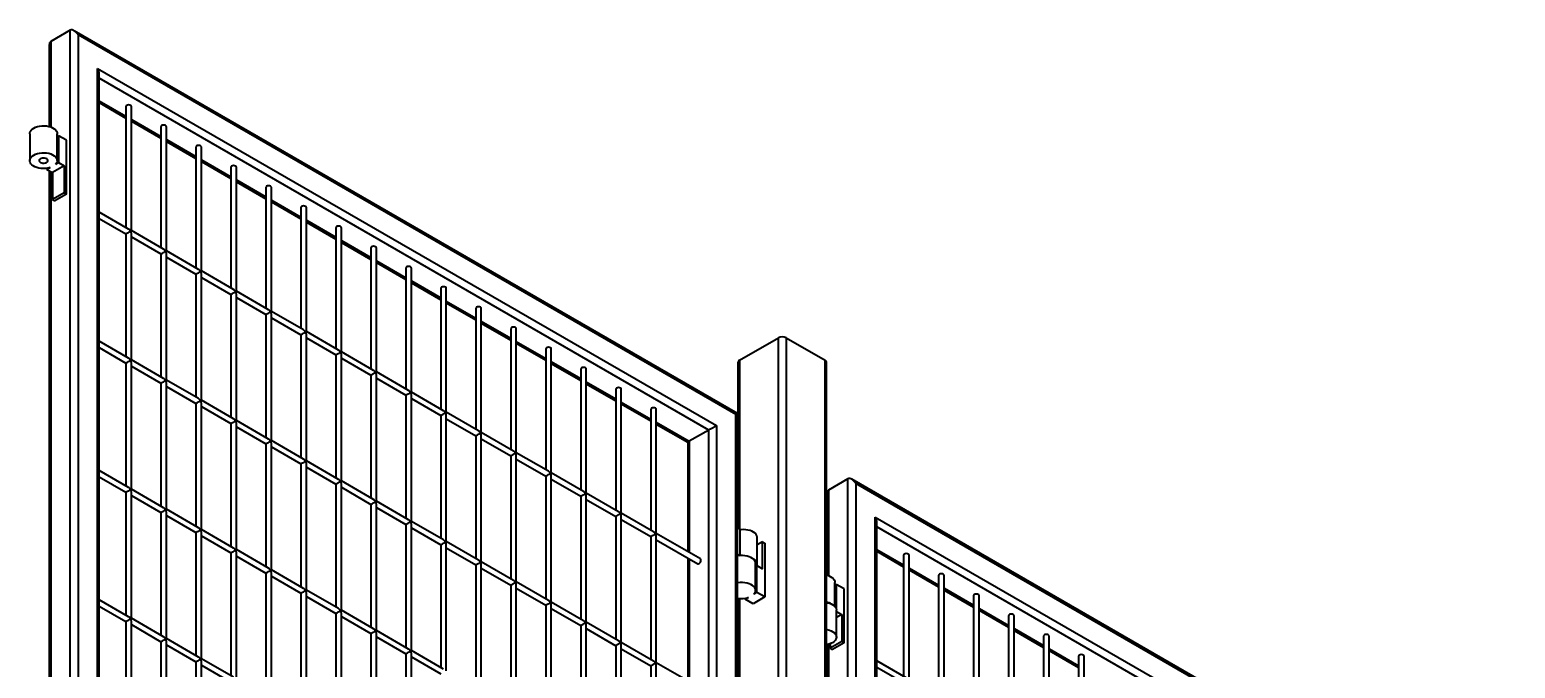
# Model space of a CAD drawing. Header units: millimetres. Extents: x 0 to 297, y 0 to 210.
# Drawn here: x 212.63 to 226.14, y 114.78 to 120.59 of the extents above; entities that cross this region are included whole.
import ezdxf

# ---------------------------------------------------------------- set-up
doc = ezdxf.new("R2010")
doc.units = ezdxf.units.MM
doc.layers.add('轮廓实线层', color=7, linetype='Continuous', lineweight=40)

msp = doc.modelspace()

# ---------------------------------------------------------------- linework, layer by layer
at = {"layer": '轮廓实线层', "color": 7, "linetype": 'Continuous', "lineweight": 40}
for p, q in [((213.0039, 120.584), (212.8271, 120.4819)), ((213.0039, 105.8862), (213.0039, 120.584)), ((219.0713, 117.0982), (213.0392, 120.5805)), ((213.0746, 120.5432), (213.0746, 105.9271)), ((219.0567, 117.0897), (213.0746, 120.5432)), ((212.8124, 120.4496), (212.8124, 119.7084)), ((213.2513, 120.237), (218.8799, 116.9877)), ((213.2513, 106.0292), (213.2513, 120.237)), ((213.266, 106.0376), (213.266, 120.1877)), ((213.266, 119.9259), (213.5092, 119.7855)), ((213.5092, 119.89), (213.5092, 118.7901)), ((213.5592, 118.7613), (213.5592, 119.89)), ((213.5592, 119.7566), (213.8274, 119.6018)), ((213.8274, 119.7063), (213.8274, 118.6064)), ((213.8774, 118.5776), (213.8774, 119.7063)), ((212.6349, 119.6429), (212.6349, 119.3979)), ((212.8849, 119.3979), (212.8849, 119.6429)), ((212.8978, 119.6245), (212.8849, 119.6171)), ((212.8978, 119.6245), (212.8978, 119.3796)), ((212.9685, 119.5837), (212.8978, 119.6245)), ((212.9685, 119.0938), (212.9685, 119.5837)), ((213.8774, 119.5729), (214.1456, 119.4181)), ((214.1456, 119.5226), (214.1456, 118.4227)), ((214.1956, 118.3939), (214.1956, 119.5226)), ((212.82, 119.3347), (212.7917, 119.3183)), ((212.7917, 119.3282), (212.7917, 119.3183)), ((212.7917, 119.3183), (212.8412, 119.2898)), ((212.8124, 119.3064), (212.8124, 107.4603)), ((212.9473, 119.351), (212.8412, 119.2898)), ((212.8412, 119.2898), (212.8412, 119.0448)), ((212.8978, 119.3796), (212.8695, 119.3632)), ((212.8978, 119.3796), (212.9473, 119.351)), ((212.9473, 119.351), (212.9473, 119.106)), ((214.1956, 119.3892), (214.4638, 119.2344)), ((214.4638, 119.3389), (214.4638, 118.2391)), ((214.5138, 118.2102), (214.5138, 119.3389)), ((214.5138, 119.2055), (214.782, 119.0507)), ((214.782, 119.1552), (214.782, 118.0554)), ((214.832, 118.0265), (214.832, 119.1552)), ((212.9473, 119.106), (212.8412, 119.0448)), ((212.8412, 119.0448), (212.8624, 119.0326)), ((212.9685, 119.0938), (212.8624, 119.0326)), ((212.9473, 119.106), (212.9685, 119.0938)), ((214.832, 119.0218), (215.1002, 118.867)), ((213.5342, 118.7757), (213.266, 118.9305)), ((213.266, 118.8728), (213.5092, 118.7324)), ((215.1002, 118.9715), (215.1002, 117.8717)), ((215.1502, 117.8428), (215.1502, 118.9715)), ((213.5092, 118.7324), (213.5092, 117.6143)), ((213.8524, 118.592), (213.5592, 118.7613)), ((213.5592, 117.5854), (213.5592, 118.7324)), ((215.1502, 118.8381), (215.4184, 118.6833)), ((215.4184, 118.7878), (215.4184, 117.688)), ((215.4684, 117.6591), (215.4684, 118.7878)), ((213.5592, 118.7035), (213.8274, 118.5487)), ((215.4684, 118.6544), (215.7366, 118.4996)), ((215.7366, 118.6041), (215.7366, 117.5043)), ((215.7866, 117.4754), (215.7866, 118.6041)), ((213.8274, 118.5487), (213.8274, 117.4306)), ((214.1706, 118.4083), (213.8774, 118.5776)), ((213.8774, 117.4018), (213.8774, 118.5487)), ((213.8774, 118.5198), (214.1456, 118.365)), ((215.7866, 118.4708), (216.0548, 118.3159)), ((214.1456, 118.365), (214.1456, 117.2469)), ((214.4888, 118.2246), (214.1956, 118.3939)), ((214.1956, 117.2181), (214.1956, 118.365)), ((214.1956, 118.3361), (214.4638, 118.1813)), ((216.0548, 118.4205), (216.0548, 117.3206)), ((216.1048, 117.2917), (216.1048, 118.4205)), ((214.807, 118.0409), (214.5138, 118.2102)), ((216.1048, 118.2871), (216.373, 118.1322)), ((216.373, 118.2368), (216.373, 117.1369)), ((216.423, 117.108), (216.423, 118.2368)), ((214.4638, 118.1813), (214.4638, 117.0632)), ((214.5138, 117.0344), (214.5138, 118.1813)), ((214.5138, 118.1525), (214.782, 117.9976)), ((216.423, 118.1034), (216.6912, 117.9485)), ((214.782, 117.9976), (214.782, 116.8795)), ((215.1252, 117.8572), (214.832, 118.0265)), ((214.832, 116.8507), (214.832, 117.9976)), ((214.832, 117.9688), (215.1002, 117.8139)), ((216.6912, 118.0531), (216.6912, 116.9532)), ((216.7412, 116.9243), (216.7412, 118.0531)), ((215.1002, 117.8139), (215.1002, 116.6959)), ((215.4434, 117.6735), (215.1502, 117.8428)), ((215.1502, 116.667), (215.1502, 117.8139)), ((216.7412, 117.9197), (217.0094, 117.7649)), ((217.0094, 117.8694), (217.0094, 116.7695)), ((217.0594, 116.7407), (217.0594, 117.8694)), ((219.0885, 117.5818), (219.4421, 117.7859)), ((219.5128, 117.7859), (219.8663, 117.5818)), ((213.5342, 117.5999), (213.266, 117.7547)), ((213.266, 117.697), (213.5092, 117.5566)), ((215.1502, 117.7851), (215.4184, 117.6302)), ((215.7616, 117.4899), (215.4684, 117.6591)), ((217.0594, 117.736), (217.3276, 117.5812)), ((217.3276, 117.6857), (217.3276, 116.5858)), ((217.3776, 116.557), (217.3776, 117.6857)), ((213.5092, 117.5566), (213.5092, 116.4385)), ((213.8524, 117.4162), (213.5592, 117.5854)), ((213.5592, 116.4096), (213.5592, 117.5566)), ((213.5592, 117.5277), (213.8274, 117.3729)), ((215.4184, 117.6302), (215.4184, 116.5122)), ((215.4684, 116.4833), (215.4684, 117.6302)), ((215.4684, 117.6014), (215.7366, 117.4466)), ((217.3776, 117.5523), (217.6458, 117.3975)), ((219.0739, 117.5614), (219.0739, 116.0592)), ((219.881, 101.4874), (219.881, 117.5614)), ((214.1706, 117.2325), (213.8774, 117.4018)), ((215.7366, 117.4466), (215.7366, 116.3285)), ((216.0798, 117.3062), (215.7866, 117.4754)), ((215.7866, 116.2996), (215.7866, 117.4466)), ((215.7866, 117.4177), (216.0548, 117.2629)), ((217.6458, 117.502), (217.6458, 116.4021)), ((217.6958, 116.3733), (217.6958, 117.502)), ((213.8274, 117.3729), (213.8274, 116.2548)), ((213.8774, 116.2259), (213.8774, 117.3729)), ((213.8774, 117.344), (214.1456, 117.1892)), ((216.0548, 117.2629), (216.0548, 116.1448)), ((216.398, 117.1225), (216.1048, 117.2917)), ((216.1048, 116.1159), (216.1048, 117.2629)), ((217.6958, 117.3686), (217.964, 117.2138)), ((217.964, 117.3183), (217.964, 116.2184)), ((218.014, 116.1896), (218.014, 117.3183)), ((214.1456, 117.1892), (214.1456, 116.0711)), ((214.4888, 117.0488), (214.1956, 117.2181)), ((214.1956, 116.0422), (214.1956, 117.1892)), ((214.1956, 117.1603), (214.4638, 117.0055)), ((216.1048, 117.234), (216.373, 117.0792)), ((218.014, 117.1849), (218.2822, 117.0301)), ((218.2822, 117.1346), (218.2822, 116.0348)), ((218.3322, 116.0059), (218.3322, 117.1346)), ((214.4638, 117.0055), (214.4638, 115.8874)), ((214.807, 116.8651), (214.5138, 117.0344)), ((214.5138, 115.8586), (214.5138, 117.0055)), ((214.5138, 116.9766), (214.782, 116.8218)), ((216.373, 117.0792), (216.373, 115.9611)), ((216.7162, 116.9388), (216.423, 117.108)), ((216.423, 115.9322), (216.423, 117.0792)), ((216.423, 117.0503), (216.6912, 116.8955)), ((218.3322, 117.0012), (218.6178, 116.8363)), ((218.8799, 116.9877), (218.8799, 102.7799)), ((219.0567, 102.4737), (219.0567, 117.0897)), ((219.0713, 102.4244), (219.0713, 117.0982)), ((215.1252, 116.6814), (214.832, 116.8507)), ((216.6912, 116.8955), (216.6912, 115.7774)), ((217.0344, 116.7551), (216.7412, 116.9243)), ((216.7412, 115.7485), (216.7412, 116.8955)), ((216.7412, 116.8666), (217.0094, 116.7118)), ((218.8092, 116.9468), (218.6324, 116.8448)), ((214.782, 116.8218), (214.782, 115.7037)), ((214.832, 115.6749), (214.832, 116.8218)), ((214.832, 116.7929), (215.1002, 116.6381)), ((217.0094, 116.7118), (217.0094, 115.5937)), ((217.3526, 116.5714), (217.0594, 116.7407)), ((217.0594, 115.5648), (217.0594, 116.7118)), ((218.6178, 116.8363), (218.6178, 115.841)), ((213.5342, 116.4241), (213.266, 116.5789)), ((215.1002, 116.6381), (215.1002, 115.52)), ((215.4434, 116.4977), (215.1502, 116.667)), ((215.1502, 115.4912), (215.1502, 116.6381)), ((215.1502, 116.6093), (215.4184, 116.4544)), ((217.0594, 116.6829), (217.3276, 116.5281)), ((213.266, 116.5212), (213.5092, 116.3808)), ((215.4184, 116.4544), (215.4184, 115.3363)), ((215.7616, 116.314), (215.4684, 116.4833)), ((215.4684, 115.3075), (215.4684, 116.4544)), ((217.3276, 116.5281), (217.3276, 115.41)), ((217.6708, 116.3877), (217.3776, 116.557)), ((217.3776, 115.3811), (217.3776, 116.5281)), ((217.3776, 116.4992), (217.6458, 116.3444)), ((220.0749, 116.5019), (219.8982, 116.3999)), ((220.0749, 101.8042), (220.0749, 116.5019)), ((226.1424, 113.0162), (220.1103, 116.4984)), ((220.1456, 116.4611), (220.1456, 101.845)), ((226.1278, 113.0077), (220.1456, 116.4611)), ((213.5092, 116.3808), (213.5092, 115.2627)), ((213.8524, 116.2404), (213.5592, 116.4096)), ((213.5592, 115.2338), (213.5592, 116.3808)), ((213.5592, 116.3519), (213.8274, 116.1971)), ((215.4684, 116.4256), (215.7366, 116.2707)), ((216.0798, 116.1303), (215.7866, 116.2996)), ((217.6458, 116.3444), (217.6458, 115.2263)), ((217.989, 116.204), (217.6958, 116.3733)), ((217.6958, 115.1974), (217.6958, 116.3444)), ((217.6958, 116.3155), (217.964, 116.1607)), ((219.8835, 116.3675), (219.8835, 115.6263)), ((213.8274, 116.1971), (213.8274, 115.079)), ((214.1706, 116.0567), (213.8774, 116.2259)), ((213.8774, 115.0501), (213.8774, 116.1971)), ((213.8774, 116.1682), (214.1456, 116.0134)), ((215.7366, 116.2707), (215.7366, 115.1526)), ((215.7866, 115.1238), (215.7866, 116.2707)), ((215.7866, 116.2419), (216.0548, 116.087)), ((218.3072, 116.0203), (218.014, 116.1896)), ((214.4888, 115.873), (214.1956, 116.0422)), ((216.0548, 116.087), (216.0548, 114.969)), ((216.398, 115.9467), (216.1048, 116.1159)), ((216.1048, 114.9401), (216.1048, 116.087)), ((216.1048, 116.0582), (216.373, 115.9033)), ((217.964, 116.1607), (217.964, 115.0426)), ((218.014, 115.0138), (218.014, 116.1607)), ((218.014, 116.1318), (218.2822, 115.977)), ((219.0713, 116.0606), (219.0921, 116.0487)), ((219.0921, 116.0487), (219.0921, 115.8037)), ((220.3224, 116.1549), (225.951, 112.9056)), ((220.3224, 101.9471), (220.3224, 116.1549)), ((220.3371, 101.9556), (220.3371, 116.1056)), ((214.1456, 116.0134), (214.1456, 114.8953)), ((214.1956, 114.8664), (214.1956, 116.0134)), ((214.1956, 115.9845), (214.4638, 115.8297)), ((216.373, 115.9033), (216.373, 114.7853)), ((216.7162, 115.763), (216.423, 115.9322)), ((216.423, 114.7564), (216.423, 115.9033)), ((218.2822, 115.977), (218.2822, 114.8589)), ((218.7333, 115.7743), (218.3322, 116.0059)), ((218.3322, 114.8301), (218.3322, 115.977)), ((218.3322, 115.9482), (218.7083, 115.731)), ((219.2489, 115.7241), (219.2489, 115.9691)), ((219.2971, 115.9303), (219.2489, 115.9024)), ((219.2971, 115.6853), (219.2971, 115.9303)), ((219.2971, 115.9303), (219.3183, 115.918)), ((219.3183, 115.918), (219.3183, 115.4281)), ((214.4638, 115.8297), (214.4638, 114.7116)), ((214.807, 115.6893), (214.5138, 115.8586)), ((214.5138, 114.6827), (214.5138, 115.8297)), ((214.5138, 115.8008), (214.782, 115.646)), ((216.423, 115.8745), (216.6912, 115.7197)), ((218.6178, 115.7833), (218.6178, 114.6652)), ((219.0921, 115.8037), (219.0713, 115.8157)), ((220.3371, 115.8438), (220.5803, 115.7034)), ((220.5803, 115.8079), (220.5803, 114.7081)), ((220.6303, 114.6792), (220.6303, 115.8079)), ((214.782, 115.646), (214.782, 114.5279)), ((215.1252, 115.5056), (214.832, 115.6749)), ((214.832, 114.499), (214.832, 115.646)), ((216.6912, 115.7197), (216.6912, 114.6016)), ((217.0344, 115.5793), (216.7412, 115.7485)), ((216.7412, 114.5727), (216.7412, 115.7197)), ((216.7412, 115.6908), (217.0094, 115.536)), ((219.2347, 115.4873), (219.2347, 115.7323)), ((219.2476, 115.7139), (219.2347, 115.7065)), ((219.2476, 115.4689), (219.2476, 115.7139)), ((219.2476, 115.7139), (219.2971, 115.6853)), ((220.6303, 115.6746), (220.8985, 115.5197)), ((220.8985, 115.6243), (220.8985, 114.5244)), ((220.9485, 114.4955), (220.9485, 115.6243)), ((214.832, 115.6171), (215.1002, 115.4623)), ((215.4434, 115.3219), (215.1502, 115.4912)), ((217.0094, 115.536), (217.0094, 114.4179)), ((217.3526, 115.3956), (217.0594, 115.5648)), ((217.0594, 114.389), (217.0594, 115.536)), ((217.0594, 115.5071), (217.3276, 115.3523)), ((219.956, 115.3411), (219.956, 115.5609)), ((219.9689, 115.5425), (219.956, 115.5351)), ((219.9689, 115.5425), (219.9689, 115.3179)), ((220.0396, 115.5017), (219.9689, 115.5425)), ((220.0396, 115.0118), (220.0396, 115.5017)), ((220.9485, 115.4909), (221.2167, 115.336)), ((213.5342, 115.2482), (213.266, 115.4031)), ((215.1002, 115.4623), (215.1002, 114.3442)), ((215.1502, 114.3153), (215.1502, 115.4623)), ((215.1502, 115.4334), (215.4184, 115.2786)), ((217.6708, 115.2119), (217.3776, 115.3811)), ((219.0739, 115.4182), (219.0739, 103.8111)), ((219.1698, 115.424), (219.1415, 115.4077)), ((219.1415, 115.4077), (219.1415, 115.4175)), ((219.2123, 115.3669), (219.1415, 115.4077)), ((219.3183, 115.4281), (219.2123, 115.3669)), ((219.2476, 115.4689), (219.2193, 115.4526)), ((219.3183, 115.4281), (219.2476, 115.4689)), ((221.2167, 115.4406), (221.2167, 114.3407)), ((221.2667, 114.3118), (221.2667, 115.4406)), ((213.266, 115.3453), (213.5092, 115.2049)), ((213.8524, 115.0645), (213.5592, 115.2338)), ((215.4184, 115.2786), (215.4184, 114.1605)), ((215.7616, 115.1382), (215.4684, 115.3075)), ((215.4684, 114.1317), (215.4684, 115.2786)), ((215.4684, 115.2497), (215.7366, 115.0949)), ((217.3276, 115.3523), (217.3276, 114.2342)), ((217.3776, 114.2053), (217.3776, 115.3523)), ((217.3776, 115.3234), (217.6458, 115.1686)), ((219.9701, 115.0628), (219.9701, 115.3077)), ((219.9701, 115.2968), (220.0184, 115.269)), ((220.0184, 115.269), (219.9701, 115.2411)), ((220.0184, 115.269), (220.0184, 115.024)), ((221.2667, 115.3072), (221.5349, 115.1523)), ((221.5349, 115.2569), (221.5349, 114.157)), ((221.5849, 114.1281), (221.5849, 115.2569)), ((213.5092, 115.2049), (213.5092, 114.0869)), ((213.5592, 114.058), (213.5592, 115.2049)), ((213.5592, 115.1761), (213.8274, 115.0212)), ((215.7366, 115.0949), (215.7366, 113.9768)), ((216.0798, 114.9545), (215.7866, 115.1238)), ((215.7866, 113.948), (215.7866, 115.0949)), ((217.6458, 115.1686), (217.6458, 114.0505)), ((217.989, 115.0282), (217.6958, 115.1975)), ((217.6958, 114.0216), (217.6958, 115.1686)), ((217.6958, 115.1397), (217.964, 114.9849)), ((221.5849, 115.1235), (221.8531, 114.9687)), ((213.8274, 115.0212), (213.8274, 113.9032)), ((214.1706, 114.8809), (213.8774, 115.0501)), ((213.8774, 113.8743), (213.8774, 115.0212)), ((213.8774, 114.9924), (214.1456, 114.8376)), ((215.7866, 115.066), (216.0548, 114.9112)), ((217.964, 114.9849), (217.964, 113.8668)), ((218.3072, 114.8445), (218.014, 115.0138)), ((218.014, 113.8379), (218.014, 114.9849)), ((218.014, 114.956), (218.2822, 114.8012)), ((219.8835, 114.9941), (219.8835, 103.3782)), ((220.0184, 115.024), (219.9123, 114.9628)), ((219.9123, 115.0019), (219.9123, 114.9628)), ((219.9123, 114.9628), (219.9335, 114.9505)), ((220.0396, 115.0118), (219.9335, 114.9505)), ((220.0184, 115.024), (220.0396, 115.0118)), ((221.8531, 115.0732), (221.8531, 113.9733)), ((221.9031, 113.9445), (221.9031, 115.0732)), ((214.1456, 114.8376), (214.1456, 113.7195)), ((214.4888, 114.6972), (214.1956, 114.8664)), ((214.1956, 113.6906), (214.1956, 114.8376)), ((216.0548, 114.9112), (216.0548, 113.7931)), ((216.398, 114.7708), (216.1048, 114.9401)), ((216.1048, 113.7643), (216.1048, 114.9112)), ((216.1048, 114.8824), (216.373, 114.7275)), ((218.7333, 114.5985), (218.3322, 114.8301)), ((220.6053, 114.6937), (220.3371, 114.8485)), ((221.9031, 114.9398), (222.1713, 114.785)), ((222.1713, 114.8895), (222.1713, 113.7896)), ((222.2212, 113.7608), (222.2212, 114.8895)), ((214.1956, 114.8087), (214.4638, 114.6539)), ((218.2822, 114.8012), (218.2822, 113.6831)), ((218.3322, 113.6542), (218.3322, 114.8012)), ((220.3371, 114.7907), (220.5803, 114.6504))]:
    msp.add_line(p, q, dxfattribs=at)
at = {"layer": '轮廓实线层', "color": 8, "linetype": 'Continuous', "lineweight": 40}
for p, q in [((212.8271, 120.4819), (212.8271, 119.7038)), ((218.8092, 116.9468), (213.266, 120.1469)), ((213.266, 119.9428), (213.5092, 119.8024)), ((213.5592, 119.7735), (213.8274, 119.6187)), ((213.8774, 119.5898), (214.1456, 119.435)), ((212.8271, 119.2979), (212.8271, 107.4557)), ((214.1956, 119.4061), (214.4638, 119.2513)), ((214.5138, 119.2224), (214.782, 119.0676)), ((214.832, 119.0387), (215.1002, 118.8839)), ((215.1502, 118.855), (215.4184, 118.7002)), ((215.4684, 118.6714), (215.7366, 118.5165)), ((215.7866, 118.4877), (216.0548, 118.3328)), ((216.1048, 118.304), (216.373, 118.1491)), ((216.423, 118.1203), (216.6912, 117.9654)), ((216.7412, 117.9366), (217.0094, 117.7818)), ((219.4421, 101.7), (219.4421, 117.7859)), ((219.5128, 117.7859), (219.5128, 101.7)), ((217.0594, 117.7529), (217.3276, 117.5981)), ((217.3776, 117.5692), (217.6458, 117.4144)), ((219.0885, 117.5818), (219.0885, 116.0507)), ((219.8663, 101.4959), (219.8663, 117.5818)), ((217.6958, 117.3855), (217.964, 117.2307)), ((218.014, 117.2018), (218.2822, 117.047)), ((218.3322, 117.0181), (218.6324, 116.8448)), ((218.6324, 116.8448), (218.6324, 115.8325)), ((218.8092, 102.8376), (218.8092, 116.9468)), ((219.8982, 116.3999), (219.8982, 115.6217)), ((225.8803, 112.8648), (220.3371, 116.0648)), ((218.6324, 115.7748), (218.6324, 114.6567)), ((220.3371, 115.8607), (220.5803, 115.7203)), ((220.6303, 115.6915), (220.8985, 115.5366)), ((220.9485, 115.5078), (221.2167, 115.3529)), ((219.0885, 115.4162), (219.0885, 103.8026)), ((221.2667, 115.3241), (221.5349, 115.1693)), ((221.5849, 115.1404), (221.8531, 114.9856)), ((219.8982, 114.9974), (219.8982, 103.3736)), ((221.9031, 114.9567), (222.1713, 114.8019))]:
    msp.add_line(p, q, dxfattribs=at)
at = {"layer": '轮廓实线层', "color": 7, "linetype": 'Continuous', "lineweight": 40, "flags": 128}
for points in [[(213.5592, 119.89), (213.5573, 119.8955), (213.5519, 119.9002), (213.5438, 119.9033), (213.5342, 119.9044), (213.5246, 119.9033), (213.5165, 119.9002), (213.5111, 119.8955), (213.5092, 119.89), (213.5092, 119.89)], [(212.6349, 119.6429), (212.6357, 119.651), (212.6398, 119.6629), (212.6473, 119.6742), (212.658, 119.6847), (212.6715, 119.6939), (212.6876, 119.7018), (212.7056, 119.7079), (212.7252, 119.7122), (212.7458, 119.7146), (212.7668, 119.715), (212.7876, 119.7133), (212.8076, 119.7096), (212.8263, 119.7041), (212.843, 119.6968), (212.8575, 119.688), (212.8692, 119.6779), (212.8778, 119.6669), (212.8831, 119.6552), (212.8849, 119.6431), (212.8849, 119.6429)], [(213.8774, 119.7063), (213.8755, 119.7118), (213.8701, 119.7165), (213.862, 119.7196), (213.8524, 119.7207), (213.8428, 119.7196), (213.8347, 119.7165), (213.8293, 119.7118), (213.8274, 119.7063), (213.8274, 119.7063)], [(212.82, 119.3347), (212.8008, 119.3298), (212.7805, 119.3268), (212.7596, 119.3258), (212.7387, 119.3268), (212.7184, 119.3299), (212.6992, 119.3349), (212.6818, 119.3416), (212.6666, 119.35), (212.654, 119.3596), (212.6444, 119.3704), (212.638, 119.382), (212.6351, 119.394), (212.6357, 119.4061), (212.6398, 119.418), (212.6473, 119.4293), (212.658, 119.4397), (212.6715, 119.449), (212.6876, 119.4568), (212.7056, 119.463), (212.7252, 119.4673), (212.7458, 119.4696), (212.7668, 119.47), (212.7876, 119.4683), (212.8076, 119.4647), (212.8263, 119.4591), (212.843, 119.4518), (212.8575, 119.443), (212.8692, 119.433), (212.8778, 119.4219), (212.8831, 119.4102), (212.8849, 119.3981), (212.8832, 119.3861), (212.878, 119.3743), (212.8695, 119.3632)], [(212.7882, 119.3816), (212.7953, 119.3872), (212.7992, 119.3937), (212.7997, 119.4005), (212.7966, 119.4072), (212.7902, 119.413), (212.7812, 119.4175), (212.7703, 119.4203), (212.7584, 119.421), (212.7467, 119.4197), (212.7362, 119.4165), (212.7277, 119.4117), (212.7222, 119.4056), (212.7199, 119.3988), (212.7213, 119.392), (212.726, 119.3857), (212.7338, 119.3804), (212.7439, 119.3768), (212.7554, 119.375), (212.7673, 119.3753), (212.7786, 119.3775), (212.7882, 119.3816)], [(214.1956, 119.5226), (214.1937, 119.5281), (214.1883, 119.5328), (214.1802, 119.5359), (214.1706, 119.537), (214.161, 119.5359), (214.1529, 119.5328), (214.1475, 119.5281), (214.1456, 119.5226), (214.1456, 119.5226)], [(214.5138, 119.3389), (214.5119, 119.3444), (214.5065, 119.3491), (214.4984, 119.3522), (214.4888, 119.3533), (214.4792, 119.3522), (214.4711, 119.3491), (214.4657, 119.3444), (214.4638, 119.3389), (214.4638, 119.3389)], [(214.832, 119.1552), (214.8301, 119.1607), (214.8247, 119.1654), (214.8166, 119.1686), (214.807, 119.1697), (214.7974, 119.1686), (214.7893, 119.1654), (214.7839, 119.1607), (214.782, 119.1552)], [(215.1502, 118.9715), (215.1483, 118.9771), (215.1429, 118.9817), (215.1348, 118.9849), (215.1252, 118.986), (215.1156, 118.9849), (215.1075, 118.9817), (215.1021, 118.9771), (215.1002, 118.9715), (215.1002, 118.9715)], [(215.4684, 118.7878), (215.4665, 118.7934), (215.4611, 118.798), (215.4529, 118.8012), (215.4434, 118.8023), (215.4338, 118.8012), (215.4257, 118.798), (215.4203, 118.7934), (215.4184, 118.7878), (215.4184, 118.7878)], [(215.7866, 118.6041), (215.7847, 118.6097), (215.7793, 118.6143), (215.7711, 118.6175), (215.7616, 118.6186), (215.752, 118.6175), (215.7439, 118.6143), (215.7385, 118.6097), (215.7366, 118.6041), (215.7366, 118.6041)], [(216.1048, 118.4205), (216.1029, 118.426), (216.0975, 118.4307), (216.0893, 118.4338), (216.0798, 118.4349), (216.0702, 118.4338), (216.0621, 118.4307), (216.0567, 118.426), (216.0548, 118.4205), (216.0548, 118.4205)], [(216.423, 118.2368), (216.4211, 118.2423), (216.4157, 118.247), (216.4075, 118.2501), (216.398, 118.2512), (216.3884, 118.2501), (216.3803, 118.247), (216.3749, 118.2423), (216.373, 118.2368), (216.373, 118.2368)], [(216.7412, 118.0531), (216.7393, 118.0586), (216.7339, 118.0633), (216.7257, 118.0664), (216.7162, 118.0675), (216.7066, 118.0664), (216.6985, 118.0633), (216.6931, 118.0586), (216.6912, 118.0531), (216.6912, 118.0531)], [(217.0594, 117.8694), (217.0575, 117.8749), (217.052, 117.8796), (217.0439, 117.8827), (217.0344, 117.8838), (217.0248, 117.8827), (217.0167, 117.8796), (217.0113, 117.8749), (217.0094, 117.8694), (217.0094, 117.8694)], [(217.3776, 117.6857), (217.3757, 117.6912), (217.3702, 117.6959), (217.3621, 117.699), (217.3526, 117.7001), (217.343, 117.699), (217.3349, 117.6959), (217.3295, 117.6912), (217.3276, 117.6857), (217.3276, 117.6857)], [(217.6958, 117.502), (217.6939, 117.5075), (217.6884, 117.5122), (217.6803, 117.5153), (217.6708, 117.5164), (217.6612, 117.5153), (217.6531, 117.5122), (217.6477, 117.5075), (217.6458, 117.502), (217.6458, 117.502)], [(218.014, 117.3183), (218.0121, 117.3238), (218.0066, 117.3285), (217.9985, 117.3316), (217.989, 117.3327), (217.9794, 117.3316), (217.9713, 117.3285), (217.9659, 117.3238), (217.964, 117.3183), (217.964, 117.3183)], [(218.3322, 117.1346), (218.3303, 117.1401), (218.3248, 117.1448), (218.3167, 117.1479), (218.3072, 117.149), (218.2976, 117.1479), (218.2895, 117.1448), (218.2841, 117.1401), (218.2822, 117.1346), (218.2822, 117.1346)], [(218.0066, 116.1853), (218.0031, 116.1833), (217.9991, 116.181), (217.9947, 116.1784), (217.9901, 116.1758), (217.9855, 116.1731), (217.981, 116.1706), (217.9768, 116.1681), (217.973, 116.1659), (217.9697, 116.164), (217.9671, 116.1625), (217.9653, 116.1615), (217.9642, 116.1608), (217.964, 116.1607)], [(219.2489, 115.9691), (219.2487, 115.9731), (219.2458, 115.985), (219.2394, 115.9966), (219.2298, 116.0074), (219.2172, 116.0171), (219.202, 116.0254), (219.1846, 116.0322), (219.1654, 116.0371), (219.1451, 116.0402), (219.1242, 116.0412), (219.1033, 116.0403), (219.0921, 116.0389)], [(218.7208, 115.7322), (218.7276, 115.7377), (218.7333, 115.7454), (218.7372, 115.7543), (218.7385, 115.7629), (218.7372, 115.7699), (218.7333, 115.7743), (218.7333, 115.7743)], [(219.2347, 115.7323), (219.2347, 115.7325), (219.2329, 115.7445), (219.2276, 115.7563), (219.219, 115.7673), (219.2073, 115.7774), (219.1929, 115.7862), (219.1761, 115.7934), (219.1574, 115.799), (219.1374, 115.8026), (219.1166, 115.8043), (219.0956, 115.804), (219.0751, 115.8016), (219.0713, 115.8009)], [(219.2476, 115.7139), (219.2481, 115.716), (219.2487, 115.7281), (219.2458, 115.7401), (219.2394, 115.7516), (219.2298, 115.7624), (219.2172, 115.7721), (219.2049, 115.7791)], [(220.6303, 115.8079), (220.6284, 115.8135), (220.6229, 115.8182), (220.6148, 115.8213), (220.6053, 115.8224), (220.5957, 115.8213), (220.5876, 115.8182), (220.5822, 115.8135), (220.5803, 115.8079), (220.5803, 115.8079)], [(218.7083, 115.731), (218.7141, 115.7299), (218.7208, 115.7322)], [(219.881, 115.627), (219.8973, 115.622), (219.9141, 115.6148), (219.9286, 115.606), (219.9403, 115.5959), (219.9489, 115.5849), (219.9542, 115.5731), (219.956, 115.5611), (219.956, 115.5609)], [(220.9485, 115.6243), (220.9466, 115.6298), (220.9411, 115.6345), (220.933, 115.6376), (220.9235, 115.6387), (220.9139, 115.6376), (220.9058, 115.6345), (220.9004, 115.6298), (220.8985, 115.6243), (220.8985, 115.6243)], [(219.2193, 115.4526), (219.2278, 115.4637), (219.233, 115.4754), (219.2347, 115.4875), (219.2329, 115.4996), (219.2276, 115.5113), (219.219, 115.5224), (219.2073, 115.5324), (219.1929, 115.5412), (219.1761, 115.5485), (219.1574, 115.554), (219.1374, 115.5577), (219.1166, 115.5594), (219.0956, 115.559), (219.0751, 115.5566), (219.0713, 115.556)], [(219.881, 115.3769), (219.8867, 115.3758), (219.9058, 115.3708), (219.9232, 115.3641), (219.9385, 115.3557), (219.9511, 115.346), (219.9607, 115.3353), (219.967, 115.3237), (219.9699, 115.3117), (219.9701, 115.3077)], [(221.2667, 115.4406), (221.2648, 115.4461), (221.2593, 115.4508), (221.2512, 115.4539), (221.2417, 115.455), (221.2321, 115.4539), (221.224, 115.4508), (221.2186, 115.4461), (221.2167, 115.4406), (221.2167, 115.4406)], [(221.5849, 115.2569), (221.583, 115.2624), (221.5775, 115.2671), (221.5694, 115.2702), (221.5599, 115.2713), (221.5503, 115.2702), (221.5422, 115.2671), (221.5368, 115.2624), (221.5349, 115.2569), (221.5349, 115.2569)], [(219.881, 115.1319), (219.8867, 115.1308), (219.9058, 115.1259), (219.9232, 115.1191), (219.9385, 115.1108), (219.9511, 115.1011), (219.9607, 115.0903), (219.967, 115.0788), (219.9699, 115.0668), (219.9693, 115.0546), (219.9652, 115.0428), (219.9577, 115.0314), (219.9471, 115.021), (219.9335, 115.0118), (219.9175, 115.0039), (219.8994, 114.9978), (219.881, 114.9937)], [(221.9031, 115.0732), (221.9012, 115.0787), (221.8957, 115.0834), (221.8876, 115.0865), (221.8781, 115.0876), (221.8685, 115.0865), (221.8604, 115.0834), (221.855, 115.0787), (221.8531, 115.0732)], [(218.0066, 115.0095), (218.0031, 115.0075), (217.9991, 115.0052), (217.9947, 115.0026), (217.9901, 115), (217.9855, 114.9973), (217.981, 114.9947), (217.9768, 114.9923), (217.973, 114.9901), (217.9697, 114.9882), (217.9671, 114.9867), (217.9653, 114.9856), (217.9642, 114.985), (217.964, 114.9849)], [(222.2212, 114.8895), (222.2193, 114.895), (222.2139, 114.8997), (222.2058, 114.9028), (222.1962, 114.9039), (222.1867, 114.9028), (222.1786, 114.8997), (222.1732, 114.895), (222.1713, 114.8895), (222.1713, 114.8895)]]:
    msp.add_lwpolyline(points, dxfattribs=at)
at = {"layer": '轮廓实线层', "color": 7, "linetype": 'Continuous', "lineweight": 40}
for centre, radius, start, end in [((219.4774, 117.7176), 0.0769, 62.61403, 117.38755), ((219.0989, 117.5589), 0.0251, 114.3785, 174.30173), ((219.856, 117.5589), 0.0251, 5.69149, 65.61427), ((219.1096, 115.6221), 0.207, 259.35745, 286.92063), ((219.8481, 115.243), 0.1428, 56.89733, 76.70817)]:
    msp.add_arc(centre, radius, start, end, dxfattribs=at)
for centre, major_axis, ratio, start_param, end_param in [((213.0392, 120.5227), (-0.0354, 0.0612), 0.5773346, 4.7123483, 6.2831447), ((212.8624, 120.4207), (-0.0354, 0.0612), 0.5773346, 6.2831447, 7.0685428), ((213.216, 120.2166), (-0.0354, 0.0612), 0.5773346, 3.9269502, 4.7123483), ((213.5342, 118.7468), (0.025, 0.0144), 0.0000704, 3.141552, 5.4977465), ((213.5342, 118.7468), (-0.0177, 0.0306), 0.5773346, 4.7123483, 5.4978278), ((213.5342, 118.7468), (0.025, 0.0144), 0.0000704, 5.4977465, 6.2831447), ((213.5342, 118.7468), (-0.0177, 0.0306), 0.5773346, 3.9269502, 4.7123483), ((213.8524, 118.5631), (0.025, 0.0144), 0.0000704, 3.141552, 5.4977465), ((213.8524, 118.5631), (-0.0177, 0.0306), 0.5773346, 4.7123483, 5.4978278), ((213.8524, 118.5631), (0.025, 0.0144), 0.0000704, 5.4977465, 6.2831447), ((213.8524, 118.5631), (-0.0177, 0.0306), 0.5773346, 3.9269502, 4.7123483), ((214.1706, 118.3794), (0.025, 0.0144), 0.0000704, 3.141552, 5.4977465), ((214.1706, 118.3794), (-0.0177, 0.0306), 0.5773346, 4.7123483, 5.4978278), ((214.1706, 118.3794), (0.025, 0.0144), 0.0000704, 5.4977465, 6.2831447), ((214.1706, 118.3794), (-0.0177, 0.0306), 0.5773346, 3.9269502, 4.7123483), ((214.4888, 118.1958), (0.025, 0.0144), 0.0000704, 3.141552, 5.4977465), ((214.4888, 118.1958), (-0.0177, 0.0306), 0.5773346, 4.7123483, 5.4978278), ((214.4888, 118.1958), (0.025, 0.0144), 0.0000704, 5.4977465, 6.2831447), ((214.4888, 118.1958), (-0.0177, 0.0306), 0.5773346, 3.9269502, 4.7123483), ((214.807, 118.0121), (0.025, 0.0144), 0.0000704, 3.141552, 5.4977465), ((214.807, 118.0121), (-0.0177, 0.0306), 0.5773346, 4.7123483, 5.4978278), ((214.807, 118.0121), (0.025, 0.0144), 0.0000704, 5.4977465, 6.2831447), ((214.807, 118.0121), (-0.0177, 0.0306), 0.5773346, 3.9269502, 4.7123483), ((215.1252, 117.8284), (0.025, 0.0144), 0.0000704, 3.141552, 5.4977465), ((215.1252, 117.8284), (-0.0177, 0.0306), 0.5773346, 4.7123483, 5.4978278), ((215.1252, 117.8284), (0.025, 0.0144), 0.0000704, 5.4977465, 6.2831447), ((215.1252, 117.8284), (-0.0177, 0.0306), 0.5773346, 3.9269502, 4.7123483), ((215.4434, 117.6447), (0.025, 0.0144), 0.0000704, 3.141552, 5.4977465), ((215.4434, 117.6447), (-0.0177, 0.0306), 0.5773346, 4.7123483, 5.4978278), ((215.4434, 117.6447), (0.025, 0.0144), 0.0000704, 5.4977465, 6.2831447), ((215.4434, 117.6447), (-0.0177, 0.0306), 0.5773346, 3.9269502, 4.7123483), ((213.5342, 117.571), (0.025, 0.0144), 0.0000704, 3.141552, 5.4977465), ((213.5342, 117.571), (-0.0177, 0.0306), 0.5773346, 4.7123483, 5.4978278), ((213.5342, 117.571), (0.025, 0.0144), 0.0000704, 5.4977465, 6.2831447), ((213.5342, 117.571), (-0.0177, 0.0306), 0.5773346, 3.9269502, 4.7123483), ((213.8524, 117.3873), (0.025, 0.0144), 0.0000704, 3.141552, 5.4977465), ((213.8524, 117.3873), (-0.0177, 0.0306), 0.5773346, 4.7123483, 5.4978278), ((213.8524, 117.3873), (0.025, 0.0144), 0.0000704, 5.4977465, 6.2831447), ((213.8524, 117.3873), (-0.0177, 0.0306), 0.5773346, 3.9269502, 4.7123483), ((215.7616, 117.461), (0.025, 0.0144), 0.0000704, 3.141552, 5.4977465), ((215.7616, 117.461), (-0.0177, 0.0306), 0.5773346, 4.7123483, 5.4978278), ((215.7616, 117.461), (0.025, 0.0144), 0.0000704, 5.4977465, 6.2831447), ((215.7616, 117.461), (-0.0177, 0.0306), 0.5773346, 3.9269502, 4.7123483), ((216.0798, 117.2773), (0.025, 0.0144), 0.0000704, 3.141552, 5.4977465), ((216.0798, 117.2773), (-0.0177, 0.0306), 0.5773346, 4.7123483, 5.4978278), ((216.0798, 117.2773), (0.025, 0.0144), 0.0000704, 5.4977465, 6.2831447), ((216.0798, 117.2773), (-0.0177, 0.0306), 0.5773346, 3.9269502, 4.7123483), ((214.1706, 117.2036), (0.025, 0.0144), 0.0000704, 3.141552, 5.4977465), ((214.1706, 117.2036), (-0.0177, 0.0306), 0.5773346, 4.7123483, 5.4978278), ((214.1706, 117.2036), (0.025, 0.0144), 0.0000704, 5.4977465, 6.2831447), ((214.1706, 117.2036), (-0.0177, 0.0306), 0.5773346, 3.9269502, 4.7123483), ((216.398, 117.0936), (-0.0177, 0.0306), 0.5773346, 4.7123483, 5.4978278), ((214.4888, 117.0199), (0.025, 0.0144), 0.0000704, 3.141552, 5.4977465), ((214.4888, 117.0199), (-0.0177, 0.0306), 0.5773346, 4.7123483, 5.4978278), ((214.4888, 117.0199), (0.025, 0.0144), 0.0000704, 5.4977465, 6.2831447), ((214.4888, 117.0199), (-0.0177, 0.0306), 0.5773346, 3.9269502, 4.7123483), ((216.398, 117.0936), (0.025, 0.0144), 0.0000704, 3.141552, 5.4977465), ((216.398, 117.0936), (0.025, 0.0144), 0.0000704, 5.4977465, 6.2831447), ((216.398, 117.0936), (-0.0177, 0.0306), 0.5773346, 3.9269502, 4.7123483), ((218.8446, 116.9673), (0.05, 0.0289), 0.0000704, 3.9269502, 5.4977465), ((219.0213, 117.0693), (0.05, 0.0289), 0.0000704, 5.4977465, 6.2831447), ((214.807, 116.8362), (0.025, 0.0144), 0.0000704, 3.141552, 5.4977465), ((214.807, 116.8362), (-0.0177, 0.0306), 0.5773346, 4.7123483, 5.4978278), ((214.807, 116.8362), (0.025, 0.0144), 0.0000704, 5.4977465, 6.2831447), ((214.807, 116.8362), (-0.0177, 0.0306), 0.5773346, 3.9269502, 4.7123483), ((216.7162, 116.9099), (0.025, 0.0144), 0.0000704, 3.141552, 5.4977465), ((216.7162, 116.9099), (-0.0177, 0.0306), 0.5773346, 4.7123483, 5.4978278), ((216.7162, 116.9099), (0.025, 0.0144), 0.0000704, 5.4977465, 6.2831447), ((216.7162, 116.9099), (-0.0177, 0.0306), 0.5773346, 3.9269502, 4.7123483), ((218.6678, 116.8652), (0.05, 0.0289), 0.0000704, 3.141552, 3.9269502), ((217.0344, 116.7262), (0.025, 0.0144), 0.0000704, 3.141552, 5.4977465), ((217.0344, 116.7262), (-0.0177, 0.0306), 0.5773346, 4.7123483, 5.4978278), ((217.0344, 116.7262), (0.025, 0.0144), 0.0000704, 5.4977465, 6.2831447), ((217.0344, 116.7262), (-0.0177, 0.0306), 0.5773346, 3.9269502, 4.7123483), ((215.1252, 116.6526), (0.025, 0.0144), 0.0000704, 3.141552, 5.4977465), ((215.1252, 116.6526), (-0.0177, 0.0306), 0.5773346, 4.7123483, 5.4978278), ((215.1252, 116.6526), (0.025, 0.0144), 0.0000704, 5.4977465, 6.2831447), ((215.1252, 116.6526), (-0.0177, 0.0306), 0.5773346, 3.9269502, 4.7123483), ((217.3526, 116.5425), (-0.0177, 0.0306), 0.5773346, 4.7123483, 5.4978278), ((215.4434, 116.4689), (0.025, 0.0144), 0.0000704, 3.141552, 5.4977465), ((215.4434, 116.4689), (-0.0177, 0.0306), 0.5773346, 4.7123483, 5.4978278), ((215.4434, 116.4689), (0.025, 0.0144), 0.0000704, 5.4977465, 6.2831447), ((215.4434, 116.4689), (-0.0177, 0.0306), 0.5773346, 3.9269502, 4.7123483), ((217.3526, 116.5425), (0.025, 0.0144), 0.0000704, 3.141552, 5.4977465), ((217.3526, 116.5425), (0.025, 0.0144), 0.0000704, 5.4977465, 6.2831447), ((217.3526, 116.5425), (-0.0177, 0.0306), 0.5773346, 3.9269502, 4.7123483), ((220.1103, 116.4407), (-0.0354, 0.0612), 0.5773346, 4.7123483, 6.2831447), ((213.5342, 116.3952), (0.025, 0.0144), 0.0000704, 3.141552, 5.4977465), ((213.5342, 116.3952), (-0.0177, 0.0306), 0.5773346, 4.7123483, 5.4978278), ((213.5342, 116.3952), (0.025, 0.0144), 0.0000704, 5.4977465, 6.2831447), ((213.5342, 116.3952), (-0.0177, 0.0306), 0.5773346, 3.9269502, 4.7123483), ((215.7616, 116.2852), (-0.0177, 0.0306), 0.5773346, 4.7123483, 5.4978278), ((215.7616, 116.2852), (0.025, 0.0144), 0.0000704, 5.4977465, 6.2831447), ((217.6708, 116.3588), (0.025, 0.0144), 0.0000704, 3.141552, 5.4977465), ((217.6708, 116.3588), (-0.0177, 0.0306), 0.5773346, 4.7123483, 5.4978278), ((217.6708, 116.3588), (0.025, 0.0144), 0.0000704, 5.4977465, 6.2831447), ((217.6708, 116.3588), (-0.0177, 0.0306), 0.5773346, 3.9269502, 4.7123483), ((219.9335, 116.3387), (-0.0354, 0.0612), 0.5773346, 6.2831447, 7.0685428), ((213.8524, 116.2115), (0.025, 0.0144), 0.0000704, 3.141552, 5.4977465), ((213.8524, 116.2115), (-0.0177, 0.0306), 0.5773346, 4.7123483, 5.4978278), ((213.8524, 116.2115), (0.025, 0.0144), 0.0000704, 5.4977465, 6.2831447), ((213.8524, 116.2115), (-0.0177, 0.0306), 0.5773346, 3.9269502, 4.7123483), ((215.7616, 116.2852), (0.025, 0.0144), 0.0000704, 3.141552, 5.4977465), ((215.7616, 116.2852), (-0.0177, 0.0306), 0.5773346, 3.9269502, 4.7123483), ((217.989, 116.1751), (-0.0177, 0.0306), 0.5773346, 4.7123483, 5.4978278), ((217.989, 116.1751), (0.025, 0.0144), 0.0000704, 5.4977465, 6.2831447), ((217.989, 116.1751), (-0.0177, 0.0306), 0.5773346, 3.9269502, 4.7123483), ((214.1706, 116.0278), (0.025, 0.0144), 0.0000704, 3.141552, 5.4977465), ((214.1706, 116.0278), (-0.0177, 0.0306), 0.5773346, 4.7123483, 5.4978278), ((214.1706, 116.0278), (0.025, 0.0144), 0.0000704, 5.4977465, 6.2831447), ((214.1706, 116.0278), (-0.0177, 0.0306), 0.5773346, 3.9269502, 4.7123483), ((216.0798, 116.1015), (0.025, 0.0144), 0.0000704, 3.141552, 5.4977465), ((216.0798, 116.1015), (-0.0177, 0.0306), 0.5773346, 4.7123483, 5.4978278), ((216.0798, 116.1015), (0.025, 0.0144), 0.0000704, 5.4977465, 6.2831447), ((216.0798, 116.1015), (-0.0177, 0.0306), 0.5773346, 3.9269502, 4.7123483), ((220.2871, 116.1345), (-0.0354, 0.0612), 0.5773346, 3.9269502, 4.7123483), ((216.398, 115.9178), (0.025, 0.0144), 0.0000704, 3.141552, 5.4977465), ((216.398, 115.9178), (-0.0177, 0.0306), 0.5773346, 4.7123483, 5.4978278), ((216.398, 115.9178), (0.025, 0.0144), 0.0000704, 5.4977465, 6.2831447), ((216.398, 115.9178), (-0.0177, 0.0306), 0.5773346, 3.9269502, 4.7123483), ((218.3072, 115.9915), (0.025, 0.0144), 0.0000704, 3.141552, 5.4977465), ((218.3072, 115.9915), (-0.0177, 0.0306), 0.5773346, 4.7123483, 5.4978278), ((218.3072, 115.9915), (0.025, 0.0144), 0.0000704, 5.4977465, 6.2831447), ((218.3072, 115.9915), (-0.0177, 0.0306), 0.5773346, 3.9269502, 4.7123483), ((214.4888, 115.8441), (0.025, 0.0144), 0.0000704, 3.141552, 5.4977465), ((214.4888, 115.8441), (-0.0177, 0.0306), 0.5773346, 4.7123483, 5.4978278), ((214.4888, 115.8441), (0.025, 0.0144), 0.0000704, 5.4977465, 6.2831447), ((214.4888, 115.8441), (-0.0177, 0.0306), 0.5773346, 3.9269502, 4.7123483), ((216.7162, 115.7341), (-0.0177, 0.0306), 0.5773346, 4.7123483, 5.4978278), ((214.807, 115.6604), (0.025, 0.0144), 0.0000704, 3.141552, 5.4977465), ((214.807, 115.6604), (-0.0177, 0.0306), 0.5773346, 4.7123483, 5.4978278), ((214.807, 115.6604), (0.025, 0.0144), 0.0000704, 5.4977465, 6.2831447), ((214.807, 115.6604), (-0.0177, 0.0306), 0.5773346, 3.9269502, 4.7123483), ((216.7162, 115.7341), (0.025, 0.0144), 0.0000704, 3.141552, 5.4977465), ((216.7162, 115.7341), (0.025, 0.0144), 0.0000704, 5.4977465, 6.2831447), ((216.7162, 115.7341), (-0.0177, 0.0306), 0.5773346, 3.9269502, 4.7123483), ((215.1252, 115.4767), (-0.0177, 0.0306), 0.5773346, 4.7123483, 5.4978278), ((215.1252, 115.4767), (0.025, 0.0144), 0.0000704, 5.4977465, 6.2831447), ((217.0344, 115.5504), (0.025, 0.0144), 0.0000704, 3.141552, 5.4977465), ((217.0344, 115.5504), (-0.0177, 0.0306), 0.5773346, 4.7123483, 5.4978278), ((217.0344, 115.5504), (0.025, 0.0144), 0.0000704, 5.4977465, 6.2831447), ((217.0344, 115.5504), (-0.0177, 0.0306), 0.5773346, 3.9269502, 4.7123483), ((215.1252, 115.4767), (0.025, 0.0144), 0.0000704, 3.141552, 5.4977465), ((215.1252, 115.4767), (-0.0177, 0.0306), 0.5773346, 3.9269502, 4.7123483), ((217.3526, 115.3667), (0.025, 0.0144), 0.0000704, 3.141552, 5.4977465), ((217.3526, 115.3667), (-0.0177, 0.0306), 0.5773346, 4.7123483, 5.4978278), ((217.3526, 115.3667), (0.025, 0.0144), 0.0000704, 5.4977465, 6.2831447), ((217.3526, 115.3667), (-0.0177, 0.0306), 0.5773346, 3.9269502, 4.7123483), ((213.5342, 115.2194), (0.025, 0.0144), 0.0000704, 3.141552, 5.4977465), ((213.5342, 115.2194), (-0.0177, 0.0306), 0.5773346, 4.7123483, 5.4978278), ((213.5342, 115.2194), (0.025, 0.0144), 0.0000704, 5.4977465, 6.2831447), ((213.5342, 115.2194), (-0.0177, 0.0306), 0.5773346, 3.9269502, 4.7123483), ((215.4434, 115.293), (0.025, 0.0144), 0.0000704, 3.141552, 5.4977465), ((215.4434, 115.293), (-0.0177, 0.0306), 0.5773346, 4.7123483, 5.4978278), ((215.4434, 115.293), (0.025, 0.0144), 0.0000704, 5.4977465, 6.2831447), ((215.4434, 115.293), (-0.0177, 0.0306), 0.5773346, 3.9269502, 4.7123483), ((215.7616, 115.1093), (0.025, 0.0144), 0.0000704, 3.141552, 5.4977465), ((215.7616, 115.1093), (-0.0177, 0.0306), 0.5773346, 4.7123483, 5.4978278), ((215.7616, 115.1093), (0.025, 0.0144), 0.0000704, 5.4977465, 6.2831447), ((215.7616, 115.1093), (-0.0177, 0.0306), 0.5773346, 3.9269502, 4.7123483), ((217.6708, 115.183), (0.025, 0.0144), 0.0000704, 3.141552, 5.4977465), ((217.6708, 115.183), (-0.0177, 0.0306), 0.5773346, 4.7123483, 5.4978278), ((217.6708, 115.183), (0.025, 0.0144), 0.0000704, 5.4977465, 6.2831447), ((217.6708, 115.183), (-0.0177, 0.0306), 0.5773346, 3.9269502, 4.7123483), ((213.8524, 115.0357), (0.025, 0.0144), 0.0000704, 3.141552, 5.4977465), ((213.8524, 115.0357), (-0.0177, 0.0306), 0.5773346, 4.7123483, 5.4978278), ((213.8524, 115.0357), (0.025, 0.0144), 0.0000704, 5.4977465, 6.2831447), ((213.8524, 115.0357), (-0.0177, 0.0306), 0.5773346, 3.9269502, 4.7123483), ((216.0798, 114.9257), (-0.0177, 0.0306), 0.5773346, 4.7123483, 5.4978278), ((217.989, 114.9993), (-0.0177, 0.0306), 0.5773346, 4.7123483, 5.4978278), ((217.989, 114.9993), (0.025, 0.0144), 0.0000704, 5.4977465, 6.2831447), ((217.989, 114.9993), (-0.0177, 0.0306), 0.5773346, 3.9269502, 4.7123483), ((214.1706, 114.852), (0.025, 0.0144), 0.0000704, 3.141552, 5.4977465), ((214.1706, 114.852), (-0.0177, 0.0306), 0.5773346, 4.7123483, 5.4978278), ((214.1706, 114.852), (0.025, 0.0144), 0.0000704, 5.4977465, 6.2831447), ((214.1706, 114.852), (-0.0177, 0.0306), 0.5773346, 3.9269502, 4.7123483), ((216.0798, 114.9257), (0.025, 0.0144), 0.0000704, 3.141552, 5.4977465), ((216.0798, 114.9257), (0.025, 0.0144), 0.0000704, 5.4977465, 6.2831447), ((216.0798, 114.9257), (-0.0177, 0.0306), 0.5773346, 3.9269502, 4.7123483), ((218.3072, 114.8156), (0.025, 0.0144), 0.0000704, 3.141552, 5.4977465), ((218.3072, 114.8156), (-0.0177, 0.0306), 0.5773346, 4.7123483, 5.4978278), ((218.3072, 114.8156), (0.025, 0.0144), 0.0000704, 5.4977465, 6.2831447), ((218.3072, 114.8156), (-0.0177, 0.0306), 0.5773346, 3.9269502, 4.7123483)]:
    msp.add_ellipse(centre, major_axis=major_axis, ratio=ratio, start_param=start_param, end_param=end_param, dxfattribs=at)

doc.saveas('drawing.dxf')
